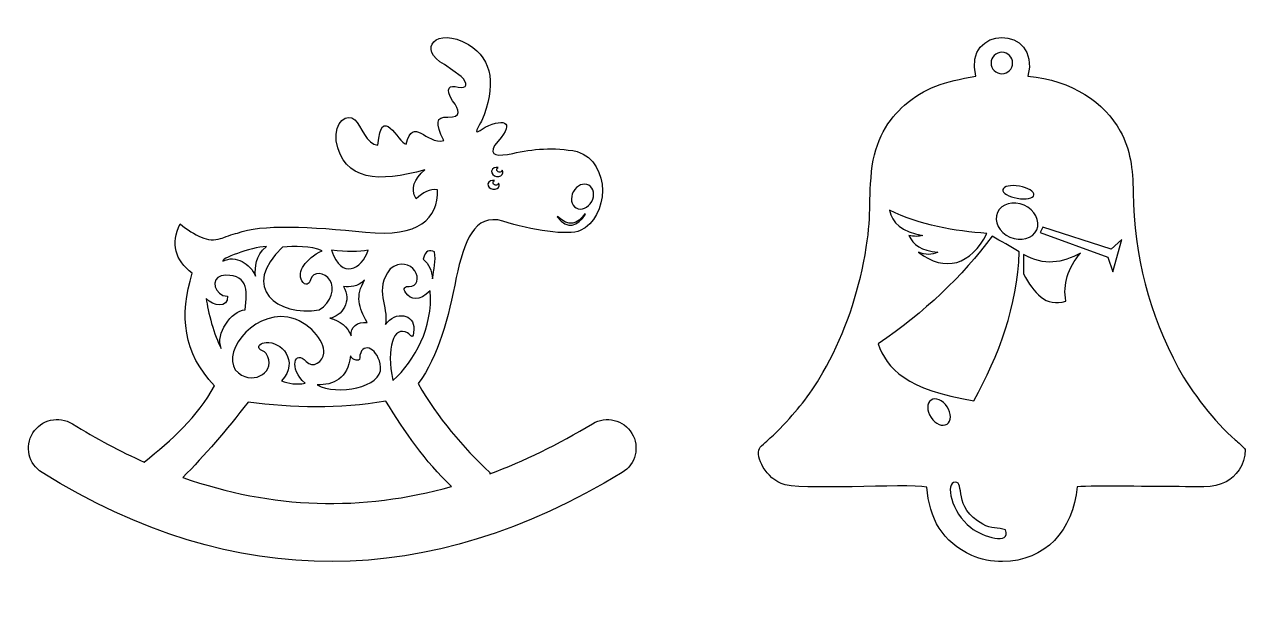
# Model space of a CAD drawing. Header units: centimetres. Extents: x -1 to 124, y -94 to 8.
# Drawn here: x 23.65 to 46.94, y -48.72 to -37.88 of the extents above; entities that cross this region are included whole.
import ezdxf

# ---------------------------------------------------------------- set-up
doc = ezdxf.new("R2010")
doc.units = ezdxf.units.CM
doc.header["$MEASUREMENT"] = 0
doc.layers.add('layer 1', color=7, linetype='Continuous')

msp = doc.modelspace()

# ---------------------------------------------------------------- linework, layer by layer
at = {"layer": 'layer 1', "color": 250}
for points, knots in [([(23.98311, -46.43237), (27.67379, -48.7236), (31.36328, -48.67088), (35.05164, -46.43452), (35.05164, -46.43452), (35.30962, -46.27832), (35.39213, -45.94254), (35.23592, -45.68455), (35.23592, -45.68455), (35.07972, -45.42657), (34.74392, -45.34406), (34.48594, -45.50027), (34.48594, -45.50027), (33.8316, -45.89701), (33.17729, -46.21698), (32.52304, -46.45942), (32.52304, -46.45942), (32.52459, -46.45043), (32.52584, -46.44141), (32.5267, -46.43238), (32.5267, -46.43238), (32.00671, -45.94235), (31.53278, -45.39884), (31.16104, -44.73668), (31.16104, -44.73668), (31.5468, -44.20784), (31.7394, -43.4843), (31.88392, -42.71227), (31.88392, -42.71227), (32.03947, -42.02657), (32.22363, -41.47529), (32.7766, -41.63512), (32.7766, -41.63512), (33.30254, -41.81073), (34.02737, -41.91595), (34.25245, -41.81588), (34.25245, -41.81588), (34.79186, -41.56833), (34.85634, -40.52672), (34.1909, -40.30525), (34.1909, -40.30525), (33.73672, -40.2159), (33.34205, -40.26067), (32.96348, -40.34172), (32.96348, -40.34172), (32.67905, -40.4036), (32.50652, -40.39092), (32.61757, -40.18934), (32.61757, -40.18934), (33.0272, -39.74424), (32.83038, -39.66334), (32.43548, -39.83945), (32.43548, -39.83945), (32.12682, -40.06993), (32.34284, -39.79622), (32.36757, -39.72812), (32.36757, -39.72812), (32.64275, -39.05944), (32.59115, -38.55665), (32.11829, -38.26309), (32.11829, -38.26309), (31.4948, -37.90493), (31.13383, -38.35963), (31.66136, -38.64754), (31.66136, -38.64754), (31.66136, -38.64754), (31.98059, -38.87398), (31.98059, -38.87398), (31.98059, -38.87398), (32.10826, -39.00434), (32.1011, -39.11727), (31.92434, -39.07563), (31.92434, -39.07563), (31.75799, -39.03108), (31.65924, -39.09281), (31.81673, -39.33676), (31.81673, -39.33676), (31.95557, -39.52087), (31.98964, -39.65575), (31.7253, -39.65042), (31.7253, -39.65042), (31.49473, -39.63843), (31.48269, -39.76335), (31.64748, -40.09887), (31.64748, -40.09887), (31.31045, -40.18117), (31.06031, -39.61401), (30.9316, -40.16728), (30.9316, -40.16728), (30.77505, -40.14213), (30.45529, -39.36703), (30.39102, -40.1866), (30.39102, -40.1866), (30.17387, -40.18094), (30.06876, -39.81067), (29.95333, -39.70425), (29.95333, -39.70425), (29.79983, -39.56274), (29.562, -39.73974), (29.5945, -40.10266), (29.5945, -40.10266), (29.73213, -40.87616), (30.41104, -40.90236), (31.28717, -40.65627), (31.28717, -40.65627), (31.09118, -40.83212), (30.99626, -41.01376), (31.1232, -41.20804), (31.1232, -41.20804), (31.25024, -41.0904), (31.38359, -41.0163), (31.53069, -41.03682), (31.53069, -41.03682), (31.5383, -41.58121), (31.18024, -41.95541), (30.15396, -41.84556), (30.15396, -41.84556), (29.12769, -41.73571), (28.14284, -41.692), (27.71445, -41.86157), (27.71445, -41.86157), (27.62015, -41.8808), (27.45414, -41.94646), (27.38873, -41.96851), (27.38873, -41.96851), (27.15057, -42.04881), (26.90265, -41.90881), (26.61789, -41.68834), (26.61789, -41.68834), (26.43311, -42.06513), (26.5216, -42.37598), (26.84969, -42.62901), (26.84969, -42.62901), (26.60007, -43.43154), (26.67593, -44.15712), (27.27489, -44.7765), (27.27489, -44.7765), (26.9453, -45.38006), (26.46263, -45.8037), (25.93275, -46.23332), (25.93275, -46.23332), (25.4757, -46.02953), (25.01867, -45.78613), (24.56166, -45.50241), (24.56166, -45.50241), (24.30487, -45.34265), (23.96717, -45.42132), (23.80741, -45.67812), (23.80741, -45.67812), (23.64765, -45.93492), (23.72631, -46.27262), (23.98311, -46.43237)], [0, 0, 0, 0, 0.02564103, 0.02564103, 0.02564103, 0.02564103, 0.05128205, 0.05128205, 0.05128205, 0.05128205, 0.07692308, 0.07692308, 0.07692308, 0.07692308, 0.1025641, 0.1025641, 0.1025641, 0.1025641, 0.12820513, 0.12820513, 0.12820513, 0.12820513, 0.15384615, 0.15384615, 0.15384615, 0.15384615, 0.17948718, 0.17948718, 0.17948718, 0.17948718, 0.20512821, 0.20512821, 0.20512821, 0.20512821, 0.23076923, 0.23076923, 0.23076923, 0.23076923, 0.25641026, 0.25641026, 0.25641026, 0.25641026, 0.28205128, 0.28205128, 0.28205128, 0.28205128, 0.30769231, 0.30769231, 0.30769231, 0.30769231, 0.33333333, 0.33333333, 0.33333333, 0.33333333, 0.35897436, 0.35897436, 0.35897436, 0.35897436, 0.38461538, 0.38461538, 0.38461538, 0.38461538, 0.41025641, 0.41025641, 0.41025641, 0.41025641, 0.43589744, 0.43589744, 0.43589744, 0.43589744, 0.46153846, 0.46153846, 0.46153846, 0.46153846, 0.48717949, 0.48717949, 0.48717949, 0.48717949, 0.51282051, 0.51282051, 0.51282051, 0.51282051, 0.53846154, 0.53846154, 0.53846154, 0.53846154, 0.56410256, 0.56410256, 0.56410256, 0.56410256, 0.58974359, 0.58974359, 0.58974359, 0.58974359, 0.61538462, 0.61538462, 0.61538462, 0.61538462, 0.64102564, 0.64102564, 0.64102564, 0.64102564, 0.66666667, 0.66666667, 0.66666667, 0.66666667, 0.69230769, 0.69230769, 0.69230769, 0.69230769, 0.71794872, 0.71794872, 0.71794872, 0.71794872, 0.74358974, 0.74358974, 0.74358974, 0.74358974, 0.76923077, 0.76923077, 0.76923077, 0.76923077, 0.79487179, 0.79487179, 0.79487179, 0.79487179, 0.82051282, 0.82051282, 0.82051282, 0.82051282, 0.84615385, 0.84615385, 0.84615385, 0.84615385, 0.87179487, 0.87179487, 0.87179487, 0.87179487, 0.8974359, 0.8974359, 0.8974359, 0.8974359, 0.92307692, 0.92307692, 0.92307692, 0.92307692, 0.94871795, 0.94871795, 0.94871795, 0.94871795, 1, 1, 1, 1]), ([(44.79781, -41.08916), (44.79199, -40.62597), (44.74817, -40.27931), (44.55094, -39.91605), (44.55094, -39.91605), (44.25876, -39.37787), (43.6379, -38.94266), (42.79049, -38.87115), (42.79049, -38.87115), (43.04569, -37.88094), (41.5398, -37.8898), (41.80057, -38.86746), (41.80057, -38.86746), (41.18764, -38.97217), (40.81609, -39.09275), (40.43815, -39.42068), (40.43815, -39.42068), (40.13143, -39.68684), (39.86869, -40.08842), (39.80901, -40.68895), (39.80901, -40.68895), (39.74192, -41.36417), (39.82497, -41.58674), (39.65547, -42.42904), (39.65547, -42.42904), (39.50927, -43.15551), (39.24446, -43.90227), (38.88188, -44.52229), (38.88188, -44.52229), (38.58345, -45.03262), (38.40913, -45.21716), (38.06043, -45.59639), (38.06043, -45.59639), (37.9741, -45.69027), (37.90122, -45.74676), (37.81173, -45.83253), (37.81173, -45.83253), (37.77878, -45.86411), (37.70726, -45.92509), (37.68516, -45.94866), (37.68516, -45.94866), (37.5758, -46.0653), (37.73652, -46.48723), (38.08364, -46.64492), (38.08364, -46.64492), (38.38974, -46.78398), (40.45749, -46.63988), (40.86433, -46.70885), (40.86433, -46.70885), (40.90723, -47.31315), (41.15984, -47.76065), (41.71895, -48.01311), (41.71895, -48.01311), (41.89747, -48.09371), (42.09471, -48.13278), (42.3085, -48.13131), (42.3085, -48.13131), (43.12085, -48.1257), (43.65508, -47.54084), (43.72775, -46.70484), (43.72775, -46.70484), (44.06129, -46.68101), (45.24952, -46.70138), (45.67711, -46.70138), (45.67711, -46.70138), (45.985, -46.70138), (46.33036, -46.74424), (46.57609, -46.60791), (46.57609, -46.60791), (46.74331, -46.51513), (46.9433, -46.29298), (46.93636, -45.99129), (46.93636, -45.99129), (46.90484, -45.95067), (46.79299, -45.84834), (46.74741, -45.8091), (46.74741, -45.8091), (46.3564, -45.4725), (45.90931, -44.89784), (45.65991, -44.4351), (45.65991, -44.4351), (45.10752, -43.41021), (44.81312, -42.30707), (44.79781, -41.08916)], [0, 0, 0, 0, 0.04545455, 0.04545455, 0.04545455, 0.04545455, 0.09090909, 0.09090909, 0.09090909, 0.09090909, 0.13636364, 0.13636364, 0.13636364, 0.13636364, 0.18181818, 0.18181818, 0.18181818, 0.18181818, 0.22727273, 0.22727273, 0.22727273, 0.22727273, 0.27272727, 0.27272727, 0.27272727, 0.27272727, 0.31818182, 0.31818182, 0.31818182, 0.31818182, 0.36363636, 0.36363636, 0.36363636, 0.36363636, 0.40909091, 0.40909091, 0.40909091, 0.40909091, 0.45454545, 0.45454545, 0.45454545, 0.45454545, 0.5, 0.5, 0.5, 0.5, 0.54545455, 0.54545455, 0.54545455, 0.54545455, 0.59090909, 0.59090909, 0.59090909, 0.59090909, 0.63636364, 0.63636364, 0.63636364, 0.63636364, 0.68181818, 0.68181818, 0.68181818, 0.68181818, 0.72727273, 0.72727273, 0.72727273, 0.72727273, 0.77272727, 0.77272727, 0.77272727, 0.77272727, 0.81818182, 0.81818182, 0.81818182, 0.81818182, 0.86363636, 0.86363636, 0.86363636, 0.86363636, 0.90909091, 0.90909091, 0.90909091, 0.90909091, 1, 1, 1, 1]), ([(42.49887, -38.61839), (42.49887, -38.7316), (42.4071, -38.82337), (42.29389, -38.82337), (42.29389, -38.82337), (42.18067, -38.82337), (42.0889, -38.7316), (42.0889, -38.61839), (42.0889, -38.61839), (42.0889, -38.50517), (42.18067, -38.41341), (42.29389, -38.41341), (42.29389, -38.41341), (42.4071, -38.41341), (42.49887, -38.50517), (42.49887, -38.61839)], [0, 0, 0, 0, 0.2, 0.2, 0.2, 0.2, 0.4, 0.4, 0.4, 0.4, 0.6, 0.6, 0.6, 0.6, 1, 1, 1, 1]), ([(32.77644, -40.7137), (32.76901, -40.76072), (32.71436, -40.79116), (32.65436, -40.78168), (32.65436, -40.78168), (32.59437, -40.77221), (32.55176, -40.7264), (32.55919, -40.67939), (32.55919, -40.67939), (32.56818, -40.62249), (32.63559, -40.60301), (32.68524, -40.6121), (32.68524, -40.6121), (32.67169, -40.61894), (32.66174, -40.6313), (32.65933, -40.64656), (32.65933, -40.64656), (32.65516, -40.67301), (32.67521, -40.69814), (32.70413, -40.70272), (32.70413, -40.70272), (32.73205, -40.70713), (32.76038, -40.69061), (32.76428, -40.66142), (32.76428, -40.66142), (32.77463, -40.67728), (32.77934, -40.69539), (32.77644, -40.7137)], [0, 0, 0, 0, 0.125, 0.125, 0.125, 0.125, 0.25, 0.25, 0.25, 0.25, 0.375, 0.375, 0.375, 0.375, 0.5, 0.5, 0.5, 0.5, 0.625, 0.625, 0.625, 0.625, 0.75, 0.75, 0.75, 0.75, 1, 1, 1, 1]), ([(32.70612, -40.96002), (32.69869, -41.00703), (32.64403, -41.03747), (32.58404, -41.028), (32.58404, -41.028), (32.52405, -41.01852), (32.48144, -40.97272), (32.48886, -40.92569), (32.48886, -40.92569), (32.49781, -40.86911), (32.56543, -40.84898), (32.61491, -40.85841), (32.61491, -40.85841), (32.60137, -40.86526), (32.59142, -40.87762), (32.58902, -40.89287), (32.58902, -40.89287), (32.58484, -40.91932), (32.60489, -40.94446), (32.63381, -40.94903), (32.63381, -40.94903), (32.66173, -40.95344), (32.69006, -40.93692), (32.69396, -40.90773), (32.69396, -40.90773), (32.7043, -40.9236), (32.70901, -40.9417), (32.70612, -40.96002)], [0, 0, 0, 0, 0.125, 0.125, 0.125, 0.125, 0.25, 0.25, 0.25, 0.25, 0.375, 0.375, 0.375, 0.375, 0.5, 0.5, 0.5, 0.5, 0.625, 0.625, 0.625, 0.625, 0.75, 0.75, 0.75, 0.75, 1, 1, 1, 1]), ([(34.17576, -41.38315), (34.07924, -41.33011), (34.05429, -41.19012), (34.12003, -41.07048), (34.12003, -41.07048), (34.18577, -40.95084), (34.31732, -40.89684), (34.41384, -40.94988), (34.41384, -40.94988), (34.51037, -41.00292), (34.53532, -41.14291), (34.46958, -41.26255), (34.46958, -41.26255), (34.40384, -41.38219), (34.27229, -41.43619), (34.17576, -41.38315)], [0, 0, 0, 0, 0.2, 0.2, 0.2, 0.2, 0.4, 0.4, 0.4, 0.4, 0.6, 0.6, 0.6, 0.6, 1, 1, 1, 1]), ([(42.90545, -41.13542), (42.89445, -41.19909), (42.75281, -41.22776), (42.58909, -41.19945), (42.58909, -41.19945), (42.42537, -41.17115), (42.30156, -41.09659), (42.31257, -41.03291), (42.31257, -41.03291), (42.32358, -40.96925), (42.46522, -40.94059), (42.62894, -40.96888), (42.62894, -40.96888), (42.79267, -40.99719), (42.91646, -41.07175), (42.90545, -41.13542)], [0, 0, 0, 0, 0.2, 0.2, 0.2, 0.2, 0.4, 0.4, 0.4, 0.4, 0.6, 0.6, 0.6, 0.6, 1, 1, 1, 1]), ([(42.00884, -41.86895), (41.71129, -42.47089), (41.20266, -42.61999), (40.70503, -42.22958), (40.70503, -42.22958), (40.83248, -42.27359), (40.95692, -42.29047), (41.07273, -42.22958), (41.07273, -42.22958), (40.75844, -42.20199), (40.60248, -42.07941), (40.52117, -41.91203), (40.52117, -41.91203), (40.6157, -41.92817), (40.70572, -41.93085), (40.78859, -41.91203), (40.78859, -41.91203), (40.37968, -41.83955), (40.20136, -41.66289), (40.15348, -41.42734), (40.15348, -41.42734), (40.72456, -41.71402), (41.40276, -41.82727), (42.00884, -41.86895)], [0, 0, 0, 0, 0.14285714, 0.14285714, 0.14285714, 0.14285714, 0.28571429, 0.28571429, 0.28571429, 0.28571429, 0.42857143, 0.42857143, 0.42857143, 0.42857143, 0.57142857, 0.57142857, 0.57142857, 0.57142857, 0.71428571, 0.71428571, 0.71428571, 0.71428571, 1, 1, 1, 1]), ([(42.95852, -41.80116), (42.88393, -41.97003), (42.65576, -42.03285), (42.44889, -41.94148), (42.44889, -41.94148), (42.24203, -41.85011), (42.13479, -41.63914), (42.20938, -41.47028), (42.20938, -41.47028), (42.28396, -41.30141), (42.51213, -41.23857), (42.719, -41.32994), (42.719, -41.32994), (42.92586, -41.42132), (43.0331, -41.63228), (42.95852, -41.80116)], [0, 0, 0, 0, 0.2, 0.2, 0.2, 0.2, 0.4, 0.4, 0.4, 0.4, 0.6, 0.6, 0.6, 0.6, 1, 1, 1, 1]), ([(34.34916, -41.50382), (34.19878, -41.73136), (34.01428, -41.81036), (33.80947, -41.55277), (33.80947, -41.55277), (33.80947, -41.55277), (33.81962, -41.54469), (33.81962, -41.54469), (33.81962, -41.54469), (34.03485, -41.76153), (34.19713, -41.68818), (34.33907, -41.49568), (34.33907, -41.49568), (34.33907, -41.49568), (34.34916, -41.50382), (34.34916, -41.50382)], [0, 0, 0, 0, 0.2, 0.2, 0.2, 0.2, 0.4, 0.4, 0.4, 0.4, 0.6, 0.6, 0.6, 0.6, 1, 1, 1, 1]), ([(42.62572, -42.22068), (42.5851, -43.26741), (42.24304, -44.19357), (41.75663, -45.06198), (41.75663, -45.06198), (40.47823, -44.86092), (40.09715, -44.44453), (39.93486, -43.9756), (39.93486, -43.9756), (40.81204, -43.37774), (41.54241, -42.69599), (42.10762, -41.91984), (42.10762, -41.91984), (42.28032, -42.02013), (42.45302, -42.1204), (42.62572, -42.22068)], [0, 0, 0, 0, 0.2, 0.2, 0.2, 0.2, 0.4, 0.4, 0.4, 0.4, 0.6, 0.6, 0.6, 0.6, 1, 1, 1, 1]), ([(44.31379, -42.32097), (44.31379, -42.32097), (43.02686, -41.85299), (43.02686, -41.85299), (43.02686, -41.85299), (43.02686, -41.85299), (43.07699, -41.75271), (43.07699, -41.75271), (43.07699, -41.75271), (43.07699, -41.75271), (44.38065, -42.17055), (44.38065, -42.17055), (44.38065, -42.17055), (44.38065, -42.17055), (44.5812, -41.9867), (44.5812, -41.9867), (44.5812, -41.9867), (44.5812, -41.9867), (44.41407, -42.6051), (44.41407, -42.6051), (44.41407, -42.6051), (44.41407, -42.6051), (44.31379, -42.32097), (44.31379, -42.32097)], [0, 0, 0, 0, 0.14285714, 0.14285714, 0.14285714, 0.14285714, 0.28571429, 0.28571429, 0.28571429, 0.28571429, 0.42857143, 0.42857143, 0.42857143, 0.42857143, 0.57142857, 0.57142857, 0.57142857, 0.57142857, 0.71428571, 0.71428571, 0.71428571, 0.71428571, 1, 1, 1, 1]), ([(28.26359, -42.11842), (28.04111, -42.31067), (28.05153, -42.49609), (28.05301, -42.68279), (28.05301, -42.68279), (27.96337, -42.45382), (27.6718, -42.26873), (27.43482, -42.39978), (27.43482, -42.39978), (27.36645, -42.36447), (27.96143, -42.1312), (28.26359, -42.11842)], [0, 0, 0, 0, 0.25, 0.25, 0.25, 0.25, 0.5, 0.5, 0.5, 0.5, 1, 1, 1, 1]), ([(29.27344, -43.32695), (28.47039, -43.46641), (27.75204, -42.90386), (28.57071, -42.12901), (28.57071, -42.12901), (28.78929, -42.11824), (29.12041, -42.10496), (29.32613, -42.19976), (29.32613, -42.19976), (29.01197, -42.35115), (28.83749, -42.60382), (28.94212, -42.7735), (28.94212, -42.7735), (29.01133, -42.88574), (29.08306, -42.83723), (29.10427, -42.75761), (29.10427, -42.75761), (29.15405, -42.5707), (29.37585, -42.61928), (29.47589, -42.76124), (29.47589, -42.76124), (29.57899, -42.90758), (29.50806, -43.18995), (29.27344, -43.32695)], [0, 0, 0, 0, 0.14285714, 0.14285714, 0.14285714, 0.14285714, 0.28571429, 0.28571429, 0.28571429, 0.28571429, 0.42857143, 0.42857143, 0.42857143, 0.42857143, 0.57142857, 0.57142857, 0.57142857, 0.57142857, 0.71428571, 0.71428571, 0.71428571, 0.71428571, 1, 1, 1, 1]), ([(30.20623, -42.19214), (30.08642, -42.55133), (29.69349, -42.76621), (29.50628, -42.19058), (29.50628, -42.19058), (29.79795, -42.22557), (30.02979, -42.2265), (30.20623, -42.19214)], [0, 0, 0, 0, 0.33333333, 0.33333333, 0.33333333, 0.33333333, 1, 1, 1, 1]), ([(31.47014, -42.21884), (31.50431, -42.3866), (31.45731, -42.55626), (31.43306, -42.73394), (31.43306, -42.73394), (31.42227, -42.58039), (31.36577, -42.45401), (31.25571, -42.35945), (31.25571, -42.35945), (31.30052, -42.18938), (31.37638, -42.1758), (31.47014, -42.21884)], [0, 0, 0, 0, 0.25, 0.25, 0.25, 0.25, 0.5, 0.5, 0.5, 0.5, 1, 1, 1, 1]), ([(43.5135, -43.16195), (43.13234, -43.282), (42.90205, -43.00976), (42.70929, -42.63992), (42.70929, -42.63992), (42.70929, -42.51764), (42.70929, -42.39536), (42.70929, -42.27309), (42.70929, -42.27309), (43.09244, -42.49496), (43.45015, -42.43693), (43.79567, -42.24488), (43.79567, -42.24488), (43.54901, -42.53149), (43.45918, -42.83771), (43.5135, -43.16195)], [0, 0, 0, 0, 0.2, 0.2, 0.2, 0.2, 0.4, 0.4, 0.4, 0.4, 0.6, 0.6, 0.6, 0.6, 1, 1, 1, 1]), ([(27.39801, -42.6769), (27.90252, -42.61215), (27.91185, -42.94232), (27.85642, -43.3281), (27.85642, -43.3281), (27.59871, -43.34681), (27.28337, -43.78576), (27.40243, -44.06539), (27.40243, -44.06539), (27.26937, -43.8246), (27.14205, -43.35608), (27.11766, -43.1134), (27.11766, -43.1134), (27.25053, -43.26029), (27.53261, -43.30289), (27.52432, -43.06973), (27.52432, -43.06973), (27.26282, -43.06045), (27.19846, -42.72605), (27.39801, -42.6769)], [0, 0, 0, 0, 0.16666667, 0.16666667, 0.16666667, 0.16666667, 0.33333333, 0.33333333, 0.33333333, 0.33333333, 0.5, 0.5, 0.5, 0.5, 0.66666667, 0.66666667, 0.66666667, 0.66666667, 1, 1, 1, 1]), ([(31.3909, -42.9655), (31.43813, -43.67586), (31.10257, -44.28377), (30.67739, -44.67834), (30.67739, -44.67834), (30.53914, -44.05298), (30.69533, -43.61978), (30.95535, -43.76947), (30.95535, -43.76947), (31.02064, -43.80706), (31.06673, -43.92953), (31.07768, -43.69544), (31.07768, -43.69544), (31.09114, -43.40761), (30.72632, -43.34036), (30.5332, -43.60714), (30.5332, -43.60714), (30.60127, -43.25429), (30.30707, -42.95338), (30.62687, -42.54412), (30.62687, -42.54412), (30.80812, -42.39848), (31.01079, -42.45522), (31.09622, -42.58239), (31.09622, -42.58239), (31.17911, -42.70577), (31.1501, -42.8979), (30.98547, -42.88053), (30.98547, -42.88053), (30.91535, -42.87313), (30.85464, -42.91562), (30.92319, -43.00528), (30.92319, -43.00528), (31.02682, -43.1408), (31.17382, -43.17031), (31.3909, -42.9655)], [0, 0, 0, 0, 0.1, 0.1, 0.1, 0.1, 0.2, 0.2, 0.2, 0.2, 0.3, 0.3, 0.3, 0.3, 0.4, 0.4, 0.4, 0.4, 0.5, 0.5, 0.5, 0.5, 0.6, 0.6, 0.6, 0.6, 0.7, 0.7, 0.7, 0.7, 0.8, 0.8, 0.8, 0.8, 1, 1, 1, 1]), ([(30.13823, -42.75758), (29.95877, -43.05682), (30.01962, -43.28623), (30.18703, -43.56682), (30.18703, -43.56682), (29.99394, -43.5517), (29.87072, -43.64786), (29.87891, -43.82599), (29.87891, -43.82599), (29.81136, -43.64852), (29.67438, -43.53665), (29.47409, -43.48455), (29.47409, -43.48455), (29.69853, -43.4637), (29.90724, -43.14639), (29.73442, -42.8833), (29.73442, -42.8833), (29.86591, -42.8905), (29.99613, -42.89779), (30.13823, -42.75758)], [0, 0, 0, 0, 0.16666667, 0.16666667, 0.16666667, 0.16666667, 0.33333333, 0.33333333, 0.33333333, 0.33333333, 0.5, 0.5, 0.5, 0.5, 0.66666667, 0.66666667, 0.66666667, 0.66666667, 1, 1, 1, 1]), ([(29.02006, -44.31268), (28.80921, -44.06953), (28.67879, -44.44948), (29.00414, -44.72812), (29.00414, -44.72812), (28.83607, -44.76002), (28.68925, -44.73361), (28.55032, -44.68561), (28.55032, -44.68561), (28.90542, -44.29452), (28.53624, -43.92397), (28.25984, -43.95036), (28.25984, -43.95036), (28.14875, -43.96096), (28.09683, -44.01718), (28.12383, -44.06757), (28.12383, -44.06757), (28.14469, -44.10652), (28.22769, -44.10834), (28.25904, -44.16195), (28.25904, -44.16195), (28.46726, -44.49574), (28.03872, -44.77515), (27.7297, -44.53203), (27.7297, -44.53203), (27.35538, -44.23751), (27.96049, -43.35016), (28.67138, -43.46866), (28.67138, -43.46866), (29.08352, -43.53735), (29.37912, -43.93045), (29.36149, -44.15167), (29.36149, -44.15167), (29.34894, -44.30901), (29.14782, -44.46), (29.02006, -44.31268)], [0, 0, 0, 0, 0.1, 0.1, 0.1, 0.1, 0.2, 0.2, 0.2, 0.2, 0.3, 0.3, 0.3, 0.3, 0.4, 0.4, 0.4, 0.4, 0.5, 0.5, 0.5, 0.5, 0.6, 0.6, 0.6, 0.6, 0.7, 0.7, 0.7, 0.7, 0.8, 0.8, 0.8, 0.8, 1, 1, 1, 1]), ([(30.44239, -44.42209), (30.47866, -44.81073), (29.60726, -44.9699), (29.22907, -44.75917), (29.22907, -44.75917), (29.54221, -44.76659), (29.81564, -44.64473), (29.86945, -44.20497), (29.86945, -44.20497), (29.89086, -44.25052), (29.9257, -44.27909), (29.97624, -44.28776), (29.97624, -44.28776), (30.06665, -44.3033), (30.03299, -44.26626), (30.04917, -44.19081), (30.04917, -44.19081), (30.10612, -43.92563), (30.40957, -44.07064), (30.44239, -44.42209)], [0, 0, 0, 0, 0.16666667, 0.16666667, 0.16666667, 0.16666667, 0.33333333, 0.33333333, 0.33333333, 0.33333333, 0.5, 0.5, 0.5, 0.5, 0.66666667, 0.66666667, 0.66666667, 0.66666667, 1, 1, 1, 1]), ([(30.54123, -45.06921), (30.90904, -45.66471), (31.28594, -46.21471), (31.79564, -46.69702), (31.79564, -46.69702), (30.08657, -47.17985), (28.37782, -47.12978), (26.66937, -46.52728), (26.66937, -46.52728), (27.08739, -46.10007), (27.49585, -45.63881), (27.9136, -45.08692), (27.9136, -45.08692), (28.77057, -45.20058), (29.6412, -45.22805), (30.54123, -45.06921)], [0, 0, 0, 0, 0.2, 0.2, 0.2, 0.2, 0.4, 0.4, 0.4, 0.4, 0.6, 0.6, 0.6, 0.6, 1, 1, 1, 1]), ([(41.24974, -45.17776), (41.33382, -45.30476), (41.33334, -45.45314), (41.24867, -45.5092), (41.24867, -45.5092), (41.16402, -45.56525), (41.02723, -45.50775), (40.94314, -45.38075), (40.94314, -45.38075), (40.85906, -45.25375), (40.85955, -45.10536), (40.9442, -45.04931), (40.9442, -45.04931), (41.02886, -44.99326), (41.16565, -45.05076), (41.24974, -45.17776)], [0, 0, 0, 0, 0.2, 0.2, 0.2, 0.2, 0.4, 0.4, 0.4, 0.4, 0.6, 0.6, 0.6, 0.6, 1, 1, 1, 1]), ([(41.92921, -47.41884), (42.0997, -47.51186), (42.21672, -47.47504), (42.36653, -47.52621), (42.36653, -47.52621), (42.46977, -47.82532), (41.93042, -47.65897), (41.70307, -47.48448), (41.70307, -47.48448), (41.32247, -47.19237), (41.20956, -46.61824), (41.40074, -46.61531), (41.40074, -46.61531), (41.60352, -46.61219), (41.34388, -47.09944), (41.92921, -47.41884)], [0, 0, 0, 0, 0.2, 0.2, 0.2, 0.2, 0.4, 0.4, 0.4, 0.4, 0.6, 0.6, 0.6, 0.6, 1, 1, 1, 1])]:
    msp.add_open_spline(points, degree=3, knots=knots, dxfattribs=at)

doc.saveas('drawing.dxf')
